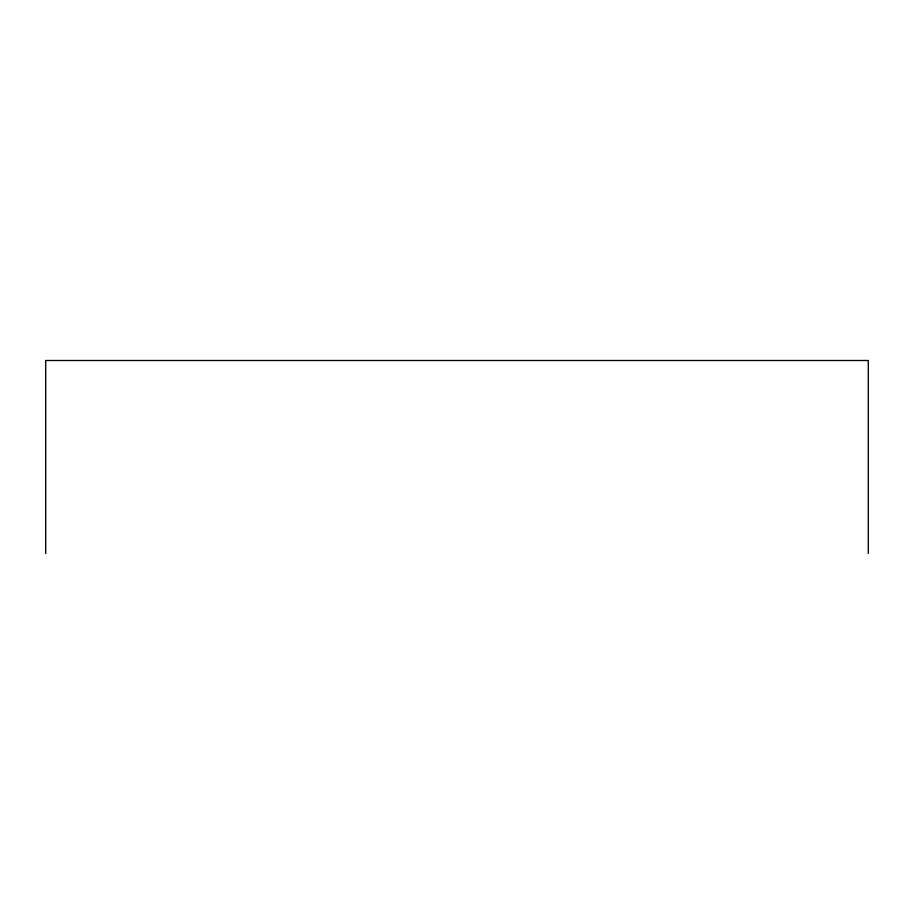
<?xml version="1.0" encoding="UTF-8"?>
<svg xmlns="http://www.w3.org/2000/svg" width="914" height="914" viewBox="0 0 914 914"><rect width="100%" height="100%" fill="white"/><g stroke="black" fill="none" stroke-linecap="round" stroke-linejoin="round"><path stroke-width="1.37" d="M868.3 553.496L868.3 360.504L45.7 360.504L45.7 553.496"/></g></svg>
